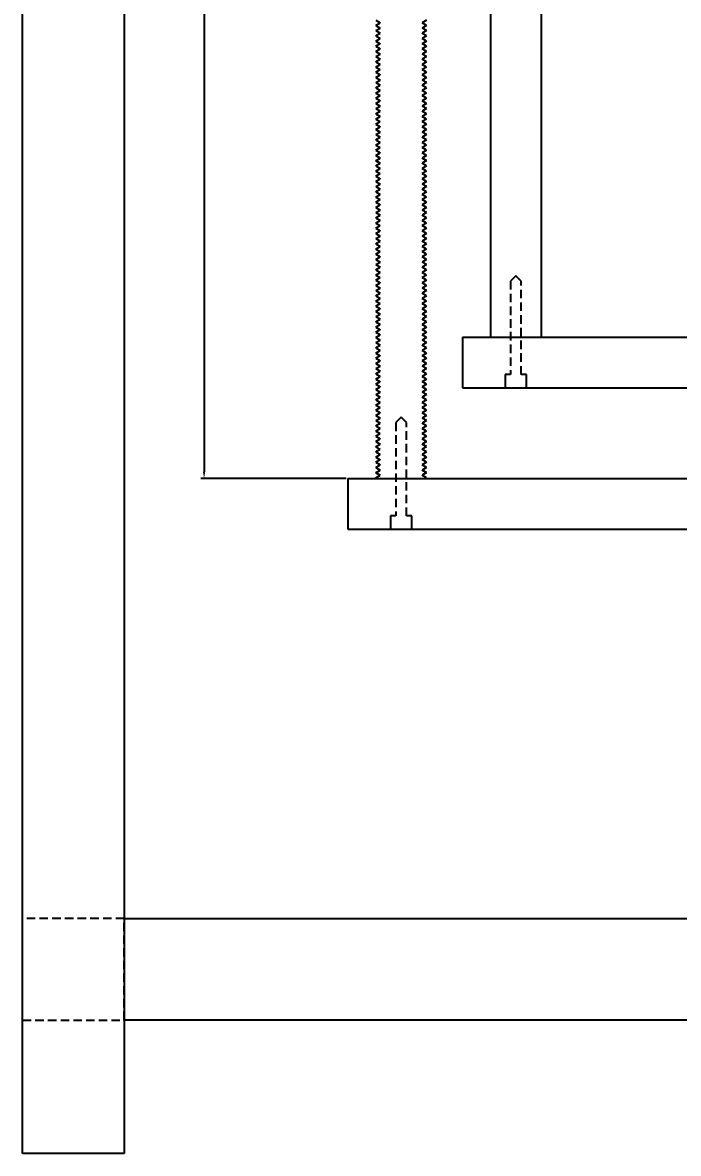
# Model space of a CAD drawing. Header units: centimetres. Extents: x 6534 to 31506, y 42826 to 109107.
# Drawn here: x 14994 to 15240, y 50086.8 to 50510.9 of the extents above; entities that cross this region are included whole.
import ezdxf

# ---------------------------------------------------------------- set-up
doc = ezdxf.new("R2010")
doc.units = ezdxf.units.CM
doc.header["$LTSCALE"] = 0.5
doc.linetypes.add('DASHED2', pattern=[9.525, 6.35, -3.175])
doc.styles.get("Standard").update_dxf_attribs({"font": 'arial.ttf'})
doc.dimstyles.new('ISO-25', dxfattribs={"dimtxt": 15, "dimasz": 2.5, "dimexe": 1.25, "dimexo": 0.625, "dimtad": 1, "dimtxsty": 'Standard', "dimcen": 2.5, "dimclrd": 1, "dimclre": 1, "dimadec": 0, "dimazin": 0, "dimtfac": 1, "dimtmove": 0, "dimatfit": 3, "dimfxl": 1, "dimarcsym": 0})

# ---------------------------------------------------------------- blocks, each defined once
blk = doc.blocks.new('*D562')
at = {"color": 1, "lineweight": -2, "transparency": 16777216}
for p, q in [((15135.36, 50889.89), (15060.8, 50889.89)), ((15062.05, 50887.39), (15062.05, 50342.39)), ((15115.36, 50339.89), (15060.8, 50339.89))]:
    blk.add_line(p, q, dxfattribs=at)
at = {"color": 1, "transparency": 16777216}
for points in [[(15061.64, 50887.39), (15062.47, 50887.39), (15062.05, 50889.89)], [(15061.64, 50342.39), (15062.47, 50342.39), (15062.05, 50339.89)]]:
    blk.add_solid(points, dxfattribs=at)
at = {"layer": 'Defpoints', "color": 0, "transparency": 16777216}
for p in [(15135.98, 50889.89), (15062.05, 50339.89), (15115.98, 50339.89)]:
    blk.add_point(p, dxfattribs=at)
at = {"color": 0, "transparency": 16777216, "insert": (15053.77, 50614.89), "char_height": 15, "attachment_point": 5, "rotation": 90}
blk.add_mtext('550mm', dxfattribs=at)

msp = doc.modelspace()

# ---------------------------------------------------------------- linework, layer by layer
for p, q in [((14993.982, 50086.794), (14993.982, 51166.794)), ((15032.082, 51151.013), (15032.082, 50086.794)), ((15169.465, 50932.944), (15169.465, 50392.944)), ((15188.507, 50932.944), (15188.507, 50392.944)), ((15126.465, 50511.735), (15128.157, 50510.758)), ((15126.465, 50509.785), (15128.157, 50510.762)), ((15126.465, 50509.785), (15128.157, 50508.808)), ((15145.515, 50511.735), (15143.823, 50510.758)), ((15145.515, 50509.785), (15143.823, 50510.762)), ((15145.515, 50509.785), (15143.823, 50508.808)), ((15126.465, 50507.835), (15128.157, 50508.812)), ((15126.465, 50507.835), (15128.157, 50506.858)), ((15126.465, 50505.885), (15128.157, 50506.862)), ((15126.465, 50505.885), (15128.157, 50504.908)), ((15145.515, 50507.835), (15143.823, 50508.812)), ((15145.515, 50507.835), (15143.823, 50506.858)), ((15145.515, 50505.885), (15143.823, 50506.862)), ((15145.515, 50505.885), (15143.823, 50504.908)), ((15126.465, 50503.935), (15128.157, 50504.912)), ((15126.465, 50503.935), (15128.157, 50502.958)), ((15126.465, 50501.985), (15128.157, 50502.962)), ((15126.465, 50501.985), (15128.157, 50501.008)), ((15145.515, 50503.935), (15143.823, 50504.912)), ((15145.515, 50503.935), (15143.823, 50502.958)), ((15145.515, 50501.985), (15143.823, 50502.962)), ((15145.515, 50501.985), (15143.823, 50501.008)), ((15126.465, 50500.035), (15128.157, 50501.012)), ((15126.465, 50500.035), (15128.157, 50499.058)), ((15126.465, 50498.085), (15128.157, 50499.062)), ((15126.465, 50498.085), (15128.157, 50497.108)), ((15126.465, 50496.135), (15128.157, 50497.112)), ((15145.515, 50500.035), (15143.823, 50501.012)), ((15145.515, 50500.035), (15143.823, 50499.058)), ((15145.515, 50498.085), (15143.823, 50499.062)), ((15145.515, 50498.085), (15143.823, 50497.108)), ((15145.515, 50496.135), (15143.823, 50497.112)), ((15126.465, 50496.135), (15128.157, 50495.158)), ((15126.465, 50494.185), (15128.157, 50495.162)), ((15126.465, 50494.185), (15128.157, 50493.208)), ((15126.465, 50492.235), (15128.157, 50493.212)), ((15145.515, 50496.135), (15143.823, 50495.158)), ((15145.515, 50494.185), (15143.823, 50495.162)), ((15145.515, 50494.185), (15143.823, 50493.208)), ((15145.515, 50492.235), (15143.823, 50493.212)), ((15126.465, 50492.235), (15128.157, 50491.258)), ((15126.465, 50490.285), (15128.157, 50491.262)), ((15126.465, 50490.285), (15128.157, 50489.308)), ((15126.465, 50488.335), (15128.157, 50489.312)), ((15145.515, 50492.235), (15143.823, 50491.258)), ((15145.515, 50490.285), (15143.823, 50491.262)), ((15145.515, 50490.285), (15143.823, 50489.308)), ((15145.515, 50488.335), (15143.823, 50489.312)), ((15126.465, 50488.335), (15128.157, 50487.358)), ((15126.465, 50486.385), (15128.157, 50487.362)), ((15126.465, 50486.385), (15128.157, 50485.408)), ((15126.465, 50484.435), (15128.157, 50485.412)), ((15126.465, 50484.435), (15128.157, 50483.458)), ((15145.515, 50488.335), (15143.823, 50487.358)), ((15145.515, 50486.385), (15143.823, 50487.362)), ((15145.515, 50486.385), (15143.823, 50485.408)), ((15145.515, 50484.435), (15143.823, 50485.412)), ((15145.515, 50484.435), (15143.823, 50483.458)), ((15126.465, 50482.485), (15128.157, 50483.462)), ((15126.465, 50482.485), (15128.157, 50481.508)), ((15126.465, 50480.535), (15128.157, 50481.512)), ((15126.465, 50480.535), (15128.157, 50479.558)), ((15145.515, 50482.485), (15143.823, 50483.462)), ((15145.515, 50482.485), (15143.823, 50481.508)), ((15145.515, 50480.535), (15143.823, 50481.512)), ((15145.515, 50480.535), (15143.823, 50479.558)), ((15126.465, 50478.585), (15128.157, 50479.562)), ((15126.465, 50478.585), (15128.157, 50477.608)), ((15126.465, 50476.635), (15128.157, 50477.612)), ((15126.465, 50476.635), (15128.157, 50475.658)), ((15145.515, 50478.585), (15143.823, 50479.562)), ((15145.515, 50478.585), (15143.823, 50477.608)), ((15145.515, 50476.635), (15143.823, 50477.612)), ((15145.515, 50476.635), (15143.823, 50475.658)), ((15126.465, 50474.689), (15128.157, 50475.666)), ((15126.465, 50474.685), (15128.157, 50475.662)), ((15126.465, 50474.689), (15128.157, 50473.712)), ((15126.465, 50474.685), (15128.157, 50473.708)), ((15126.465, 50472.739), (15128.157, 50473.716)), ((15126.465, 50472.735), (15128.157, 50473.712)), ((15126.465, 50472.739), (15128.157, 50471.762)), ((15126.465, 50472.735), (15128.157, 50471.758)), ((15126.465, 50470.789), (15128.157, 50471.766)), ((15126.465, 50470.785), (15128.157, 50471.762)), ((15145.515, 50474.685), (15143.823, 50475.662)), ((15145.515, 50474.685), (15143.823, 50473.708)), ((15145.515, 50472.739), (15143.823, 50473.716)), ((15145.515, 50472.735), (15143.823, 50473.712)), ((15145.515, 50472.739), (15143.823, 50471.762)), ((15145.515, 50472.735), (15143.823, 50471.758)), ((15145.515, 50470.789), (15143.823, 50471.766)), ((15145.515, 50470.785), (15143.823, 50471.762)), ((15126.465, 50470.789), (15128.157, 50469.812)), ((15126.465, 50470.785), (15127.674, 50470.087)), ((15126.465, 50468.839), (15128.157, 50469.816)), ((15126.465, 50468.839), (15128.157, 50467.862)), ((15126.465, 50466.889), (15128.157, 50467.866)), ((15145.515, 50470.789), (15143.823, 50469.812)), ((15145.515, 50468.839), (15143.823, 50469.816)), ((15145.515, 50468.839), (15143.823, 50467.862)), ((15145.515, 50466.889), (15143.823, 50467.866)), ((15145.515, 50470.785), (15144.306, 50470.087)), ((15126.465, 50466.889), (15128.157, 50465.912)), ((15126.465, 50464.939), (15128.157, 50465.916)), ((15126.465, 50464.939), (15128.157, 50463.962)), ((15126.465, 50462.989), (15128.157, 50463.966)), ((15126.465, 50462.989), (15128.157, 50462.012)), ((15145.515, 50466.889), (15143.823, 50465.912)), ((15145.515, 50464.939), (15143.823, 50465.916)), ((15145.515, 50464.939), (15143.823, 50463.962)), ((15145.515, 50462.989), (15143.823, 50463.966)), ((15145.515, 50462.989), (15143.823, 50462.012)), ((15126.465, 50462.985), (15128.157, 50462.008)), ((15126.465, 50462.981), (15128.157, 50462.004)), ((15126.465, 50461.039), (15128.157, 50462.016)), ((15126.465, 50461.035), (15128.157, 50462.012)), ((15126.465, 50461.031), (15128.157, 50462.008)), ((15126.465, 50461.039), (15127.674, 50460.341)), ((15126.465, 50461.035), (15128.157, 50460.058)), ((15126.465, 50461.031), (15128.157, 50460.054)), ((15126.465, 50459.085), (15128.157, 50460.062)), ((15126.465, 50459.081), (15128.157, 50460.058)), ((15126.465, 50459.085), (15128.157, 50458.108)), ((15126.465, 50459.081), (15127.674, 50458.383)), ((15145.515, 50461.039), (15143.823, 50462.016)), ((15145.515, 50461.035), (15143.823, 50462.012)), ((15145.515, 50461.031), (15143.823, 50462.008)), ((15145.515, 50461.035), (15143.823, 50460.058)), ((15145.515, 50461.031), (15143.823, 50460.054)), ((15145.515, 50459.085), (15143.823, 50460.062)), ((15145.515, 50459.081), (15143.823, 50460.058)), ((15145.515, 50459.085), (15143.823, 50458.108)), ((15145.515, 50461.039), (15144.306, 50460.341)), ((15145.515, 50459.081), (15144.306, 50458.383)), ((15126.465, 50457.135), (15128.157, 50458.112)), ((15126.465, 50457.135), (15128.157, 50456.158)), ((15126.465, 50455.185), (15128.157, 50456.162)), ((15126.465, 50455.185), (15128.157, 50454.208)), ((15127.78, 50457.894), (15128.157, 50458.112)), ((15144.199, 50457.894), (15143.823, 50458.112)), ((15145.515, 50457.135), (15143.823, 50458.112)), ((15145.515, 50457.135), (15143.823, 50456.158)), ((15145.515, 50455.185), (15143.823, 50456.162)), ((15145.515, 50455.185), (15143.823, 50454.208)), ((15126.465, 50453.235), (15128.157, 50454.212)), ((15126.465, 50453.235), (15128.157, 50452.258)), ((15126.465, 50451.285), (15128.157, 50452.262)), ((15126.465, 50451.285), (15128.157, 50450.308)), ((15126.465, 50449.335), (15128.157, 50450.312)), ((15145.515, 50453.235), (15143.823, 50454.212)), ((15145.515, 50453.235), (15143.823, 50452.258)), ((15145.515, 50451.285), (15143.823, 50452.262)), ((15145.515, 50451.285), (15143.823, 50450.308)), ((15145.515, 50449.335), (15143.823, 50450.312)), ((15126.465, 50449.335), (15128.157, 50448.358)), ((15126.465, 50447.385), (15128.157, 50448.362)), ((15126.465, 50447.385), (15128.157, 50446.408)), ((15126.465, 50445.435), (15128.157, 50446.412)), ((15145.515, 50449.335), (15143.823, 50448.358)), ((15145.515, 50447.385), (15143.823, 50448.362)), ((15145.515, 50447.385), (15143.823, 50446.408)), ((15145.515, 50445.435), (15143.823, 50446.412)), ((15126.465, 50445.435), (15128.157, 50444.458)), ((15126.465, 50443.485), (15128.157, 50444.462)), ((15126.465, 50443.485), (15128.157, 50442.508)), ((15126.465, 50441.535), (15128.157, 50442.512)), ((15145.515, 50445.435), (15143.823, 50444.458)), ((15145.515, 50443.485), (15143.823, 50444.462)), ((15145.515, 50443.485), (15143.823, 50442.508)), ((15145.515, 50441.535), (15143.823, 50442.512)), ((15126.465, 50441.535), (15128.157, 50440.558)), ((15126.465, 50439.585), (15128.157, 50440.562)), ((15126.465, 50439.585), (15128.157, 50438.608)), ((15126.465, 50437.635), (15128.157, 50438.612)), ((15126.465, 50437.635), (15128.157, 50436.658)), ((15145.515, 50441.535), (15143.823, 50440.558)), ((15145.515, 50439.585), (15143.823, 50440.562)), ((15145.515, 50439.585), (15143.823, 50438.608)), ((15145.515, 50437.635), (15143.823, 50438.612)), ((15145.515, 50437.635), (15143.823, 50436.658)), ((15126.465, 50435.685), (15128.157, 50436.662)), ((15126.465, 50435.685), (15128.157, 50434.708)), ((15126.465, 50433.735), (15128.157, 50434.712)), ((15126.465, 50433.735), (15128.157, 50432.758)), ((15145.515, 50435.685), (15143.823, 50436.662)), ((15145.515, 50435.685), (15143.823, 50434.708)), ((15145.515, 50433.735), (15143.823, 50434.712)), ((15145.515, 50433.735), (15143.823, 50432.758)), ((15126.465, 50431.785), (15128.157, 50432.762)), ((15126.465, 50431.785), (15128.157, 50430.808)), ((15126.468, 50429.833), (15128.16, 50430.81)), ((15126.468, 50429.833), (15128.16, 50428.856)), ((15145.512, 50429.833), (15143.82, 50430.81)), ((15145.512, 50429.833), (15143.82, 50428.856)), ((15145.515, 50431.785), (15143.823, 50432.762)), ((15145.515, 50431.785), (15143.823, 50430.808)), ((15126.468, 50427.883), (15128.16, 50428.86)), ((15126.468, 50427.883), (15128.16, 50426.906)), ((15126.468, 50425.933), (15128.16, 50426.91)), ((15126.468, 50425.933), (15128.16, 50424.956)), ((15126.468, 50423.983), (15128.16, 50424.96)), ((15145.512, 50427.883), (15143.82, 50428.86)), ((15145.512, 50427.883), (15143.82, 50426.906)), ((15145.512, 50425.933), (15143.82, 50426.91)), ((15145.512, 50425.933), (15143.82, 50424.956)), ((15145.512, 50423.983), (15143.82, 50424.96)), ((15126.468, 50423.983), (15126.945, 50423.708)), ((15126.468, 50423.983), (15128.16, 50423.006)), ((15126.468, 50422.033), (15128.16, 50423.01)), ((15126.468, 50422.033), (15128.16, 50421.056)), ((15126.468, 50420.083), (15128.16, 50421.06)), ((15145.518, 50423.983), (15143.826, 50423.006)), ((15145.518, 50422.033), (15143.826, 50423.01)), ((15145.518, 50422.033), (15143.826, 50421.056)), ((15145.518, 50420.083), (15143.826, 50421.06)), ((15145.512, 50423.983), (15145.035, 50423.708)), ((15126.468, 50420.083), (15128.16, 50419.106)), ((15126.468, 50418.133), (15128.16, 50419.11)), ((15126.468, 50418.133), (15128.16, 50417.156)), ((15126.468, 50416.183), (15128.16, 50417.16)), ((15145.518, 50420.083), (15143.826, 50419.106)), ((15145.518, 50418.133), (15143.826, 50419.11)), ((15145.518, 50418.133), (15143.826, 50417.156)), ((15145.518, 50416.183), (15143.826, 50417.16)), ((15126.468, 50416.183), (15128.16, 50415.206)), ((15126.468, 50414.233), (15128.16, 50415.21)), ((15126.468, 50414.233), (15128.16, 50413.256)), ((15126.468, 50412.283), (15128.16, 50413.26)), ((15126.468, 50412.283), (15128.16, 50411.306)), ((15145.518, 50416.183), (15143.826, 50415.206)), ((15145.518, 50414.233), (15143.826, 50415.21)), ((15145.518, 50414.233), (15143.826, 50413.256)), ((15145.518, 50412.283), (15143.826, 50413.26)), ((15145.518, 50412.283), (15143.826, 50411.306)), ((15178.982, 50415.894), (15176.982, 50413.894)), ((15180.982, 50413.894), (15178.982, 50415.894)), ((15126.468, 50410.333), (15128.16, 50411.31)), ((15126.468, 50410.333), (15128.16, 50409.356)), ((15126.468, 50408.383), (15128.16, 50409.36)), ((15126.468, 50408.383), (15128.16, 50407.406)), ((15145.518, 50410.333), (15143.826, 50411.31)), ((15145.518, 50410.333), (15143.826, 50409.356)), ((15145.518, 50408.383), (15143.826, 50409.36)), ((15145.518, 50408.383), (15143.826, 50407.406)), ((15126.468, 50406.433), (15128.16, 50407.41)), ((15126.468, 50406.433), (15128.16, 50405.456)), ((15126.468, 50404.483), (15128.16, 50405.46)), ((15126.468, 50404.483), (15128.16, 50403.506)), ((15145.518, 50406.433), (15143.826, 50407.41)), ((15145.518, 50406.433), (15143.826, 50405.456)), ((15145.518, 50404.483), (15143.826, 50405.46)), ((15145.518, 50404.483), (15143.826, 50403.506)), ((15126.468, 50402.533), (15128.16, 50403.51)), ((15126.468, 50402.533), (15128.16, 50401.556)), ((15126.468, 50400.583), (15128.16, 50401.56)), ((15126.468, 50400.583), (15128.16, 50399.606)), ((15126.468, 50398.629), (15128.16, 50399.606)), ((15145.518, 50402.533), (15143.826, 50403.51)), ((15145.518, 50402.533), (15143.826, 50401.556)), ((15145.518, 50400.583), (15143.826, 50401.56)), ((15145.518, 50400.583), (15143.826, 50399.606)), ((15145.518, 50398.629), (15143.826, 50399.606)), ((15126.468, 50398.629), (15128.16, 50397.652)), ((15126.468, 50396.679), (15128.16, 50397.656)), ((15126.468, 50396.679), (15128.16, 50395.702)), ((15126.468, 50394.729), (15128.16, 50395.706)), ((15145.518, 50398.629), (15143.826, 50397.652)), ((15145.518, 50396.679), (15143.826, 50397.656)), ((15145.518, 50396.679), (15143.826, 50395.702)), ((15145.518, 50394.729), (15143.826, 50395.706)), ((15126.468, 50394.729), (15128.16, 50393.752)), ((15126.468, 50392.779), (15128.16, 50393.756)), ((15126.468, 50392.779), (15128.16, 50391.802)), ((15126.468, 50390.829), (15128.16, 50391.806)), ((15145.518, 50394.729), (15143.826, 50393.752)), ((15145.518, 50392.779), (15143.826, 50393.756)), ((15145.518, 50392.779), (15143.826, 50391.802)), ((15145.518, 50390.829), (15143.826, 50391.806)), ((15158.982, 50392.944), (15378.982, 50392.944)), ((15158.982, 50392.944), (15158.982, 50373.894)), ((15126.468, 50390.829), (15128.16, 50389.852)), ((15126.468, 50388.879), (15128.16, 50389.856)), ((15126.468, 50388.879), (15128.16, 50387.902)), ((15126.468, 50386.929), (15128.16, 50387.906)), ((15126.468, 50386.929), (15128.16, 50385.952)), ((15145.518, 50390.829), (15143.826, 50389.852)), ((15145.518, 50388.879), (15143.826, 50389.856)), ((15145.518, 50388.879), (15143.826, 50387.902)), ((15145.518, 50386.929), (15143.826, 50387.906)), ((15145.518, 50386.929), (15143.826, 50385.952)), ((15126.468, 50384.979), (15128.16, 50385.956)), ((15126.468, 50384.979), (15128.16, 50384.002)), ((15126.468, 50383.029), (15128.16, 50384.006)), ((15126.468, 50383.029), (15128.16, 50382.052)), ((15145.518, 50384.979), (15143.826, 50385.956)), ((15145.518, 50384.979), (15143.826, 50384.002)), ((15145.518, 50383.029), (15143.826, 50384.006)), ((15145.518, 50383.029), (15143.826, 50382.052)), ((15126.468, 50381.079), (15128.16, 50382.056)), ((15126.468, 50381.079), (15128.16, 50380.102)), ((15126.468, 50379.129), (15128.16, 50380.106)), ((15126.468, 50379.129), (15128.16, 50378.152)), ((15145.518, 50381.079), (15143.826, 50382.056)), ((15145.518, 50381.079), (15143.826, 50380.102)), ((15145.518, 50379.129), (15143.826, 50380.106)), ((15145.518, 50379.129), (15143.826, 50378.152)), ((15176.982, 50378.894), (15174.982, 50378.894)), ((15174.982, 50378.894), (15174.982, 50373.894)), ((15182.982, 50378.894), (15180.982, 50378.894)), ((15182.982, 50373.894), (15182.982, 50378.894)), ((15126.468, 50377.179), (15128.16, 50378.156)), ((15126.468, 50377.179), (15128.16, 50376.202)), ((15126.468, 50375.229), (15128.16, 50376.206)), ((15126.468, 50375.229), (15128.16, 50374.252)), ((15126.468, 50373.279), (15128.16, 50374.256)), ((15145.518, 50377.179), (15143.826, 50378.156)), ((15145.518, 50377.179), (15143.826, 50376.202)), ((15145.518, 50375.229), (15143.826, 50376.206)), ((15145.518, 50375.229), (15143.826, 50374.252)), ((15145.518, 50373.279), (15143.826, 50374.256)), ((15126.468, 50373.279), (15128.16, 50372.302)), ((15126.468, 50371.329), (15128.16, 50372.306)), ((15126.468, 50371.329), (15128.16, 50370.352)), ((15126.468, 50369.379), (15128.16, 50370.356)), ((15145.518, 50373.279), (15143.826, 50372.302)), ((15145.518, 50371.329), (15143.826, 50372.306)), ((15145.518, 50371.329), (15143.826, 50370.352)), ((15145.518, 50369.379), (15143.826, 50370.356)), ((15158.982, 50373.894), (15378.982, 50373.894)), ((15174.982, 50373.894), (15182.982, 50373.894)), ((15126.468, 50369.379), (15128.16, 50368.402)), ((15126.468, 50367.429), (15128.16, 50368.406)), ((15126.468, 50367.429), (15128.16, 50366.452)), ((15126.468, 50365.479), (15128.16, 50366.456)), ((15126.468, 50365.479), (15128.16, 50364.502)), ((15145.518, 50369.379), (15143.826, 50368.402)), ((15145.518, 50367.429), (15143.826, 50368.406)), ((15145.518, 50367.429), (15143.826, 50366.452)), ((15145.518, 50365.479), (15143.826, 50366.456)), ((15145.518, 50365.479), (15143.826, 50364.502)), ((15126.468, 50363.529), (15128.16, 50364.506)), ((15126.468, 50363.529), (15128.16, 50362.552)), ((15126.468, 50361.583), (15128.16, 50362.56)), ((15126.468, 50361.579), (15128.16, 50362.556)), ((15126.468, 50361.583), (15128.16, 50360.606)), ((15126.468, 50361.579), (15128.16, 50360.602)), ((15135.982, 50362.844), (15133.982, 50360.844)), ((15137.982, 50360.844), (15135.982, 50362.844)), ((15145.518, 50363.529), (15143.826, 50364.506)), ((15145.518, 50363.529), (15143.826, 50362.552)), ((15145.518, 50361.579), (15143.826, 50362.556)), ((15145.518, 50361.579), (15143.826, 50360.602)), ((15126.468, 50359.633), (15128.16, 50360.61)), ((15126.468, 50359.629), (15128.16, 50360.606)), ((15126.468, 50359.633), (15128.16, 50358.656)), ((15126.468, 50359.629), (15128.16, 50358.652)), ((15126.468, 50357.683), (15128.16, 50358.66)), ((15126.468, 50357.679), (15128.16, 50358.656)), ((15126.468, 50357.683), (15128.16, 50356.706)), ((15126.468, 50357.679), (15127.677, 50356.981)), ((15145.518, 50359.633), (15143.826, 50360.61)), ((15145.518, 50359.629), (15143.826, 50360.606)), ((15145.518, 50359.633), (15143.826, 50358.656)), ((15145.518, 50359.629), (15143.826, 50358.652)), ((15145.518, 50357.683), (15143.826, 50358.66)), ((15145.518, 50357.679), (15143.826, 50358.656)), ((15145.518, 50357.683), (15143.826, 50356.706)), ((15145.518, 50357.679), (15144.309, 50356.981)), ((15126.468, 50355.733), (15128.16, 50356.71)), ((15126.468, 50355.733), (15128.16, 50354.756)), ((15126.468, 50353.779), (15128.16, 50354.756)), ((15126.468, 50353.775), (15128.16, 50354.752)), ((15126.468, 50353.779), (15128.16, 50352.802)), ((15126.468, 50353.775), (15128.16, 50352.798)), ((15126.468, 50351.829), (15128.16, 50352.806)), ((15126.468, 50351.825), (15128.16, 50352.802)), ((15145.518, 50355.733), (15143.826, 50356.71)), ((15145.518, 50355.733), (15143.826, 50354.756)), ((15145.518, 50353.779), (15143.826, 50354.756)), ((15145.518, 50353.775), (15143.826, 50354.752)), ((15145.518, 50353.779), (15143.826, 50352.802)), ((15145.518, 50353.775), (15143.826, 50352.798)), ((15145.518, 50351.829), (15143.826, 50352.806)), ((15145.518, 50351.825), (15143.826, 50352.802)), ((15126.468, 50351.825), (15128.16, 50350.848)), ((15126.468, 50349.875), (15128.16, 50350.852)), ((15126.468, 50349.875), (15128.16, 50348.898)), ((15126.468, 50347.925), (15128.16, 50348.902)), ((15145.518, 50351.825), (15143.826, 50350.848)), ((15145.518, 50349.875), (15143.826, 50350.852)), ((15145.518, 50349.875), (15143.826, 50348.898)), ((15145.518, 50347.925), (15143.826, 50348.902)), ((15126.468, 50347.925), (15128.16, 50346.948)), ((15126.468, 50345.979), (15128.16, 50346.956)), ((15126.468, 50345.975), (15128.16, 50346.952)), ((15126.468, 50345.979), (15128.16, 50345.002)), ((15126.468, 50345.975), (15128.16, 50344.998)), ((15126.468, 50344.029), (15128.16, 50345.006)), ((15126.468, 50344.025), (15128.16, 50345.002)), ((15145.518, 50347.925), (15143.826, 50346.948)), ((15145.518, 50345.975), (15143.826, 50346.952)), ((15145.518, 50345.975), (15143.826, 50344.998)), ((15145.518, 50344.029), (15143.826, 50345.006)), ((15145.518, 50344.025), (15143.826, 50345.002)), ((15126.468, 50344.029), (15128.16, 50343.052)), ((15126.468, 50344.025), (15128.16, 50343.048)), ((15126.468, 50342.079), (15128.16, 50343.056)), ((15126.468, 50342.075), (15128.16, 50343.052)), ((15126.468, 50342.079), (15128.16, 50341.102)), ((15126.468, 50342.075), (15127.677, 50341.377)), ((15126.468, 50340.129), (15128.16, 50341.106)), ((15126.468, 50340.129), (15126.788, 50339.944)), ((15145.518, 50344.029), (15143.826, 50343.052)), ((15145.518, 50344.025), (15143.826, 50343.048)), ((15145.518, 50342.079), (15143.826, 50343.056)), ((15145.518, 50342.075), (15143.826, 50343.052)), ((15145.518, 50342.079), (15143.826, 50341.102)), ((15145.518, 50340.129), (15143.826, 50341.106)), ((15145.518, 50342.075), (15144.309, 50341.377)), ((15145.518, 50340.129), (15145.198, 50339.944)), ((15115.982, 50339.894), (15421.982, 50339.894)), ((15115.982, 50339.894), (15115.982, 50327.194)), ((15115.982, 50339.894), (15115.982, 50320.844)), ((15133.982, 50325.844), (15131.982, 50325.844)), ((15131.982, 50325.844), (15131.982, 50320.844)), ((15139.982, 50325.844), (15137.982, 50325.844)), ((15139.982, 50320.844), (15139.982, 50325.844)), ((15115.982, 50320.844), (15421.982, 50320.844)), ((15131.982, 50320.844), (15139.982, 50320.844)), ((15032.082, 50174.894), (15455.882, 50174.894)), ((15455.882, 50136.794), (15032.082, 50136.794)), ((15032.082, 50086.794), (14993.982, 50086.794))]:
    msp.add_line(p, q)
at = {"linetype": 'DASHED2'}
for p, q in [((15176.982, 50413.894), (15176.982, 50378.894)), ((15180.982, 50378.894), (15180.982, 50413.894)), ((15133.982, 50360.844), (15133.982, 50325.844)), ((15137.982, 50325.844), (15137.982, 50360.844)), ((15032.082, 50174.894), (14993.982, 50174.894)), ((15032.082, 50136.794), (15032.082, 50174.894)), ((14993.982, 50136.794), (15032.082, 50136.794))]:
    msp.add_line(p, q, dxfattribs=at)

# ---------------------------------------------------------------- dimensions: what is measured, and where the dimension line sits
dim = msp.add_linear_dim(base=(15062.054, 50339.894), p1=(15135.982, 50889.894), p2=(15115.982, 50339.894), angle=90, dimstyle='ISO-25', override={"dimpost": 'mm'})
dim.commit()
dim.dimension.update_dxf_attribs({"geometry": '*D562', "text_midpoint": (15053.771, 50614.894)})

doc.saveas('drawing.dxf')
